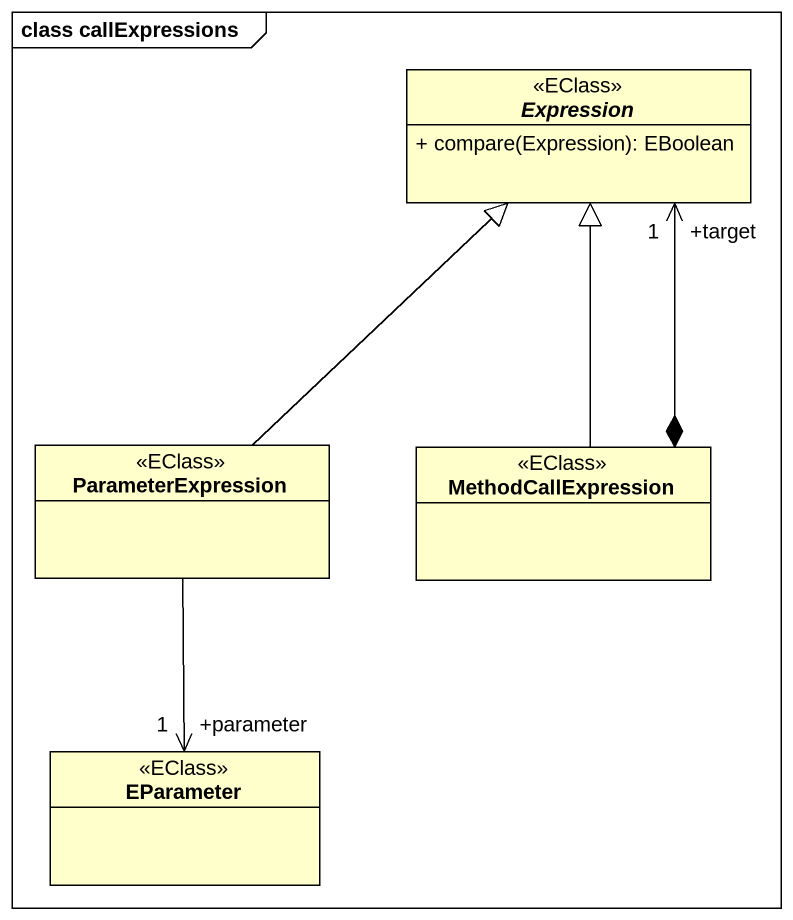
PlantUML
@startuml
mainframe class callExpressions
hide circle
hide empty members
skinparam classAttributeIconSize 0
abstract class Expression <<EClass>> {
  + compare(Expression): EBoolean
}
class ParameterExpression <<EClass>>
class MethodCallExpression <<EClass>>
class EParameter <<EClass>>
Expression "+target\n1" <--* MethodCallExpression
ParameterExpression -up-|> Expression
ParameterExpression --> "+parameter\n1" EParameter
MethodCallExpression -up-|> Expression
@enduml
